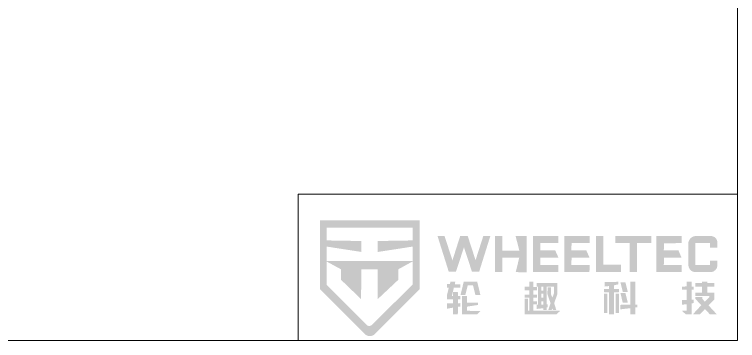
# Model space of a CAD drawing. Header units: millimetres. Extents: x 3171 to 3496, y 686 to 979.
# Drawn here: x 3358.7 to 3495.8, y 686.4 to 748.1 of the extents above; entities that cross this region are included whole.
import ezdxf

# ---------------------------------------------------------------- set-up
doc = ezdxf.new("R2010")
doc.units = ezdxf.units.MM
doc.header["$LTSCALE"] = 0.5
doc.layers.get('0').update_dxf_attribs({"lineweight": 18})
doc.layers.add('尺寸线', color=3, linetype='Continuous', lineweight=13)
doc.layers.add('波浪线', color=3, linetype='Continuous', lineweight=18)

# ---------------------------------------------------------------- blocks, each defined once
blk = doc.blocks.new('轮趣科技LOGO')
at = {"true_color": 0x223a76}
h = blk.add_hatch(color=177, dxfattribs=at)
h.dxf.hatch_style = 1
h.paths.add_polyline_path([(1.14, 20.3), (1.14, 8.71), (8.65, 1.18, 0.455473), (10.5, 1.16), (18.05, 8.71), (18.04, 20.3)])
h.paths.add_polyline_path([(2.28, 13.35), (4.71, 12.03), (4.71, 10.26), (8.12, 6.99), (8.13, 12.04), (10.92, 12.04), (10.93, 7), (14.4, 10.25), (14.4, 12.03), (16.83, 13.36), (16.82, 9.44), (9.89, 2.6, -0.402889), (9.02, 2.67), (2.29, 9.39)], flags=16)
h.paths.add_polyline_path([(2.28, 13.44), (2.29, 15.87), (8.14, 14.97), (8.13, 16.81), (2.29, 16.91), (2.29, 19.06), (16.83, 19.06), (16.82, 16.91), (10.93, 16.81), (10.93, 14.96), (16.83, 15.87), (16.83, 13.44)], flags=16)
h = blk.add_hatch(color=177, dxfattribs=at)
h.dxf.hatch_style = 1
h.paths.add_polyline_path([(21.03, 17.67), (21.05, 17.63), (22.94, 11.64), (24.17, 11.63), (25.52, 15.76), (26.87, 11.64), (28.09, 11.63), (29.98, 17.65), (28.79, 17.65), (27.48, 13.57), (26.15, 17.67), (24.89, 17.68), (23.57, 13.54), (22.23, 17.67)])
h.paths.add_polyline_path([(51.14, 16.46), (51.14, 17.67), (57.22, 17.67), (57.22, 16.45), (54.79, 16.45), (54.78, 11.55), (53.57, 11.55), (53.56, 16.45)])
h.paths.add_polyline_path([(30.79, 11.55), (30.79, 17.66), (32.01, 17.66), (32.01, 15.19), (34.89, 15.2), (34.25, 17.67), (36.15, 17.67), (36.15, 11.54), (34.28, 11.55), (34.87, 13.98), (32, 13.97), (31.99, 11.55)])
h.paths.add_polyline_path([(63.48, 16.34, -0.41479), (64.79, 17.65), (67.51, 17.63, -0.349727), (68.41, 16.62), (68.41, 15.7), (67.17, 15.7), (67.17, 16.45), (64.7, 16.45), (64.7, 12.77), (67.16, 12.76), (67.16, 13.51), (68.41, 13.51), (68.41, 12.62, -0.341403), (67.39, 11.56), (64.72, 11.55, -0.430033), (63.5, 12.82), (63.48, 16.33)])
h.paths.add_polyline_path([(37.22, 17.66), (37.22, 11.55), (41.5, 11.55), (41.5, 12.76), (38.45, 12.76), (38.44, 13.97), (41.52, 13.98), (40.96, 15.23), (38.44, 15.24), (38.45, 16.45), (41.5, 16.46), (41.5, 17.67)])
h.paths.add_polyline_path([(58.07, 17.67), (58.08, 11.55), (62.35, 11.55), (62.35, 12.76), (59.34, 12.77), (59.35, 13.97), (62.35, 13.97), (61.81, 15.24), (59.34, 15.25), (59.35, 16.44), (62.35, 16.45), (62.35, 17.67)])
h.paths.add_polyline_path([(42.49, 17.66), (42.49, 11.56), (46.76, 11.55), (46.77, 12.75), (43.71, 12.77), (43.72, 13.97), (46.78, 13.98), (46.22, 15.24), (43.71, 15.25), (43.72, 16.45), (46.77, 16.46), (46.77, 17.67)])
h.paths.add_polyline_path([(47.85, 17.67), (47.85, 11.55), (52.08, 11.55), (52.08, 12.8), (49.12, 12.82), (49.11, 17.67)])
h = blk.add_hatch(color=177, dxfattribs=at)
h.dxf.hatch_style = 1
h.paths.add_polyline_path([(22.63, 5.37), (22.63, 6.27), (23.67, 6.28), (23.67, 6.96), (22.64, 6.96), (22.64, 7.65), (22.95, 8.94), (22.64, 8.94), (22.64, 9.52), (23.14, 9.53), (23.23, 9.92), (24.04, 9.92), (24, 9.52), (24.93, 9.52), (24.93, 8.93), (23.81, 8.93), (23.48, 7.54), (23.68, 7.54), (23.68, 8.21), (24.48, 8.21), (24.49, 7.54), (24.93, 7.54), (24.93, 6.95), (24.49, 6.95), (24.49, 6.29), (24.93, 6.32), (24.93, 5.74), (24.49, 5.69), (24.48, 4.43), (23.67, 4.43), (23.66, 5.55)])
h.paths.add_polyline_path([(25.2, 4.43), (25.2, 7.54), (26.02, 7.54), (26.02, 6.37), (27.9, 6.41), (27.9, 6.01), (26.02, 5.72), (26.02, 5.02), (28.32, 5), (27.76, 4.44)])
h.paths.add_polyline_path([(24.93, 7.67), (25.48, 9.92), (27.76, 9.92), (28.31, 7.68), (27.46, 7.68), (27.04, 9.34), (26.16, 9.34), (25.74, 7.67)])
h = blk.add_hatch(color=177, dxfattribs=at)
h.dxf.hatch_style = 1
h.paths.add_polyline_path([(35.78, 7.23), (35.78, 7.76), (36.59, 7.77), (36.58, 8.48), (35.79, 8.48), (35.79, 9.07), (36.6, 9.07), (36.6, 9.92), (37.27, 9.92), (37.27, 9.06), (37.9, 9.06), (37.9, 8.49), (37.28, 8.48), (37.28, 7.76), (37.9, 7.76), (37.9, 7.22), (37.28, 7.22), (37.27, 6.63), (37.9, 6.63), (37.9, 6.1), (37.28, 6.09), (37.28, 5.02), (41.72, 5.02), (41.72, 4.93), (41.17, 4.42), (35.79, 4.43), (35.79, 7.08), (36.37, 7.08), (36.37, 5.02), (36.59, 5.02), (36.59, 7.22)])
h.paths.add_polyline_path([(37.81, 5.33), (37.82, 6.05), (38.04, 6.06), (38.03, 9.12), (37.82, 9.12), (37.81, 9.7), (41.32, 9.7), (41.32, 7.82), (40.78, 6.28), (41.15, 5.15), (40.57, 5.16), (40.49, 5.41), (40.36, 5.16), (39.78, 5.16), (40.17, 6.31), (39.65, 7.79), (39.66, 8.97), (40.24, 8.97), (40.25, 7.79), (40.48, 7.24), (40.73, 7.91), (40.73, 9.11), (39.53, 9.1), (39.53, 6.09), (39.66, 6.09), (39.66, 5.6), (39.53, 5.6), (39.53, 5.15), (38.93, 5.15), (38.93, 5.46)])
h.paths.add_polyline_path([(38.62, 8.45), (38.63, 9.1), (38.93, 9.11), (38.93, 8.44)], flags=16)
h.paths.add_polyline_path([(38.62, 7.23), (38.63, 7.89), (38.93, 7.89), (38.93, 7.23)], flags=16)
h.paths.add_polyline_path([(38.63, 6.06), (38.63, 6.63), (38.93, 6.63), (38.93, 6.06)], flags=16)
h = blk.add_hatch(color=177, dxfattribs=at)
h.dxf.hatch_style = 1
h.paths.add_polyline_path([(52, 6), (52, 5.27), (53.65, 5.46), (53.66, 4.43), (54.52, 4.43), (54.53, 5.59), (54.83, 5.6), (54.88, 5.66), (54.88, 6.1), (54.82, 6.05), (54.52, 6.05), (54.52, 9.92), (53.67, 9.93), (53.66, 6.06), (52.15, 6.05)])
h.paths.add_polyline_path([(49.2, 8.17), (49.21, 8.71), (50.05, 8.71), (50.05, 9.2), (49.34, 9.12), (49.34, 9.88), (51.63, 9.92), (51.63, 9.49), (50.92, 9.33), (50.92, 8.72), (51.77, 8.71), (51.77, 8.17), (50.92, 8.16), (50.91, 4.44), (50.06, 4.43), (50.06, 8.16)])
h.paths.add_polyline_path([(51.99, 8.03), (52.4, 6.37), (53.26, 6.37), (52.84, 8.03)])
h.paths.add_polyline_path([(51.99, 9.83), (52.41, 8.17), (53.26, 8.17), (52.84, 9.83)])
h.paths.add_polyline_path([(51.19, 4.66), (51.19, 7.9), (51.77, 7.9), (51.77, 4.66)])
h.paths.add_polyline_path([(49.21, 7.89), (49.21, 4.66), (49.79, 4.66), (49.78, 7.89)])
h = blk.add_hatch(color=177, dxfattribs=at)
h.dxf.hatch_style = 1
h.paths.add_polyline_path([(64.34, 4.52), (64.34, 4.44), (65.45, 4.44), (66.29, 5.31), (67.14, 4.43), (68.3, 4.43), (66.91, 5.94), (67.89, 6.96), (67.89, 8.08), (66.68, 8.08), (66.68, 9.11), (67.89, 9.11), (67.89, 9.7), (66.68, 9.7), (66.68, 9.92), (65.82, 9.93), (65.82, 9.7), (64.65, 9.7), (64.65, 9.11), (65.81, 9.12), (65.81, 8.09), (64.65, 8.09), (64.65, 7.54), (67.02, 7.54), (67.02, 7.33), (66.29, 6.56), (65.88, 7.01), (65.88, 7.35), (64.69, 7.36), (64.69, 7.02), (65.68, 5.97)])
h.paths.add_polyline_path([(62.4, 8.58), (62.4, 9.12), (63.2, 9.13), (63.21, 9.93), (64.07, 9.92), (64.07, 9.11), (64.37, 9.11), (64.37, 8.57), (64.07, 8.57), (64.07, 6.91), (64.38, 6.91), (64.38, 6.33), (64.07, 6.26), (64.06, 4.44), (63.04, 4.44), (62.49, 4.94), (62.49, 5.02), (63.2, 5.02), (63.2, 6.14), (62.46, 6.05), (62.4, 6), (62.41, 6.86), (63.2, 6.87), (63.19, 8.58)])

msp = doc.modelspace()

# ---------------------------------------------------------------- linework, layer by layer
at = {"layer": '波浪线'}
for points in [[(3171.31, 979.24), (3495.75, 979.24), (3495.75, 686.38), (3171.31, 686.38)], [(3495.75, 686.38), (3412.48, 686.38), (3412.48, 714.05), (3495.75, 714.05)]]:
    msp.add_lwpolyline(points, close=True, dxfattribs=at)

# ---------------------------------------------------------------- block references
at = {"layer": '尺寸线', "xscale": 1.119744000000001, "yscale": 1.119744000000001, "zscale": 1.119744000000001}
msp.add_blockref('轮趣科技LOGO', (3415.34, 686.38), dxfattribs=at)

doc.saveas('drawing.dxf')
